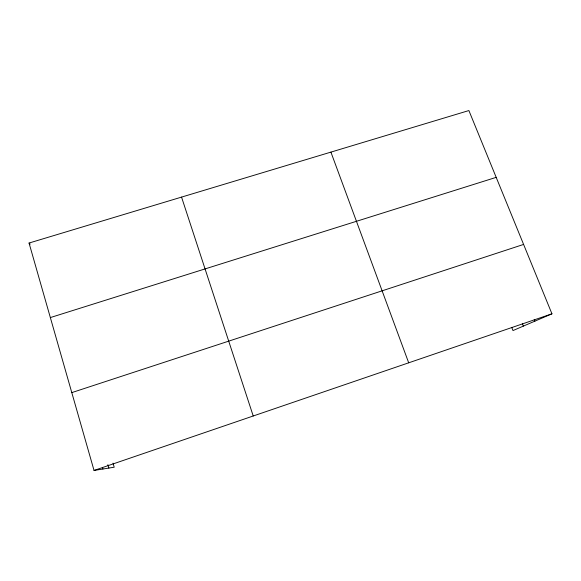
<?xml version="1.0" encoding="UTF-8"?>
<svg xmlns="http://www.w3.org/2000/svg" width="581" height="581" viewBox="0 0 581 581"><rect width="100%" height="100%" fill="white"/><g stroke="black" fill="none" stroke-linecap="round" stroke-linejoin="round"><path stroke-width="0.87" d="M113.019 463.144L114.203 467.211L94.035 470.443L29.05 243.04L468.889 110.557L551.95 313.813L512.994 330.567L511.716 327.357M94.035 470.443L551.95 313.813M71.79 392.611L523.597 244.427M50.351 317.575L496.189 177.358M29.05 243.04L30.205 244.136M534.273 319.55L534.912 321.14M522.363 323.61L523.358 326.108M330.909 152.12L408.697 362.813M181.548 197.104L253.222 415.996M107.899 464.677L108.879 468.068M102.438 467.385L102.91 469.02"/></g></svg>
